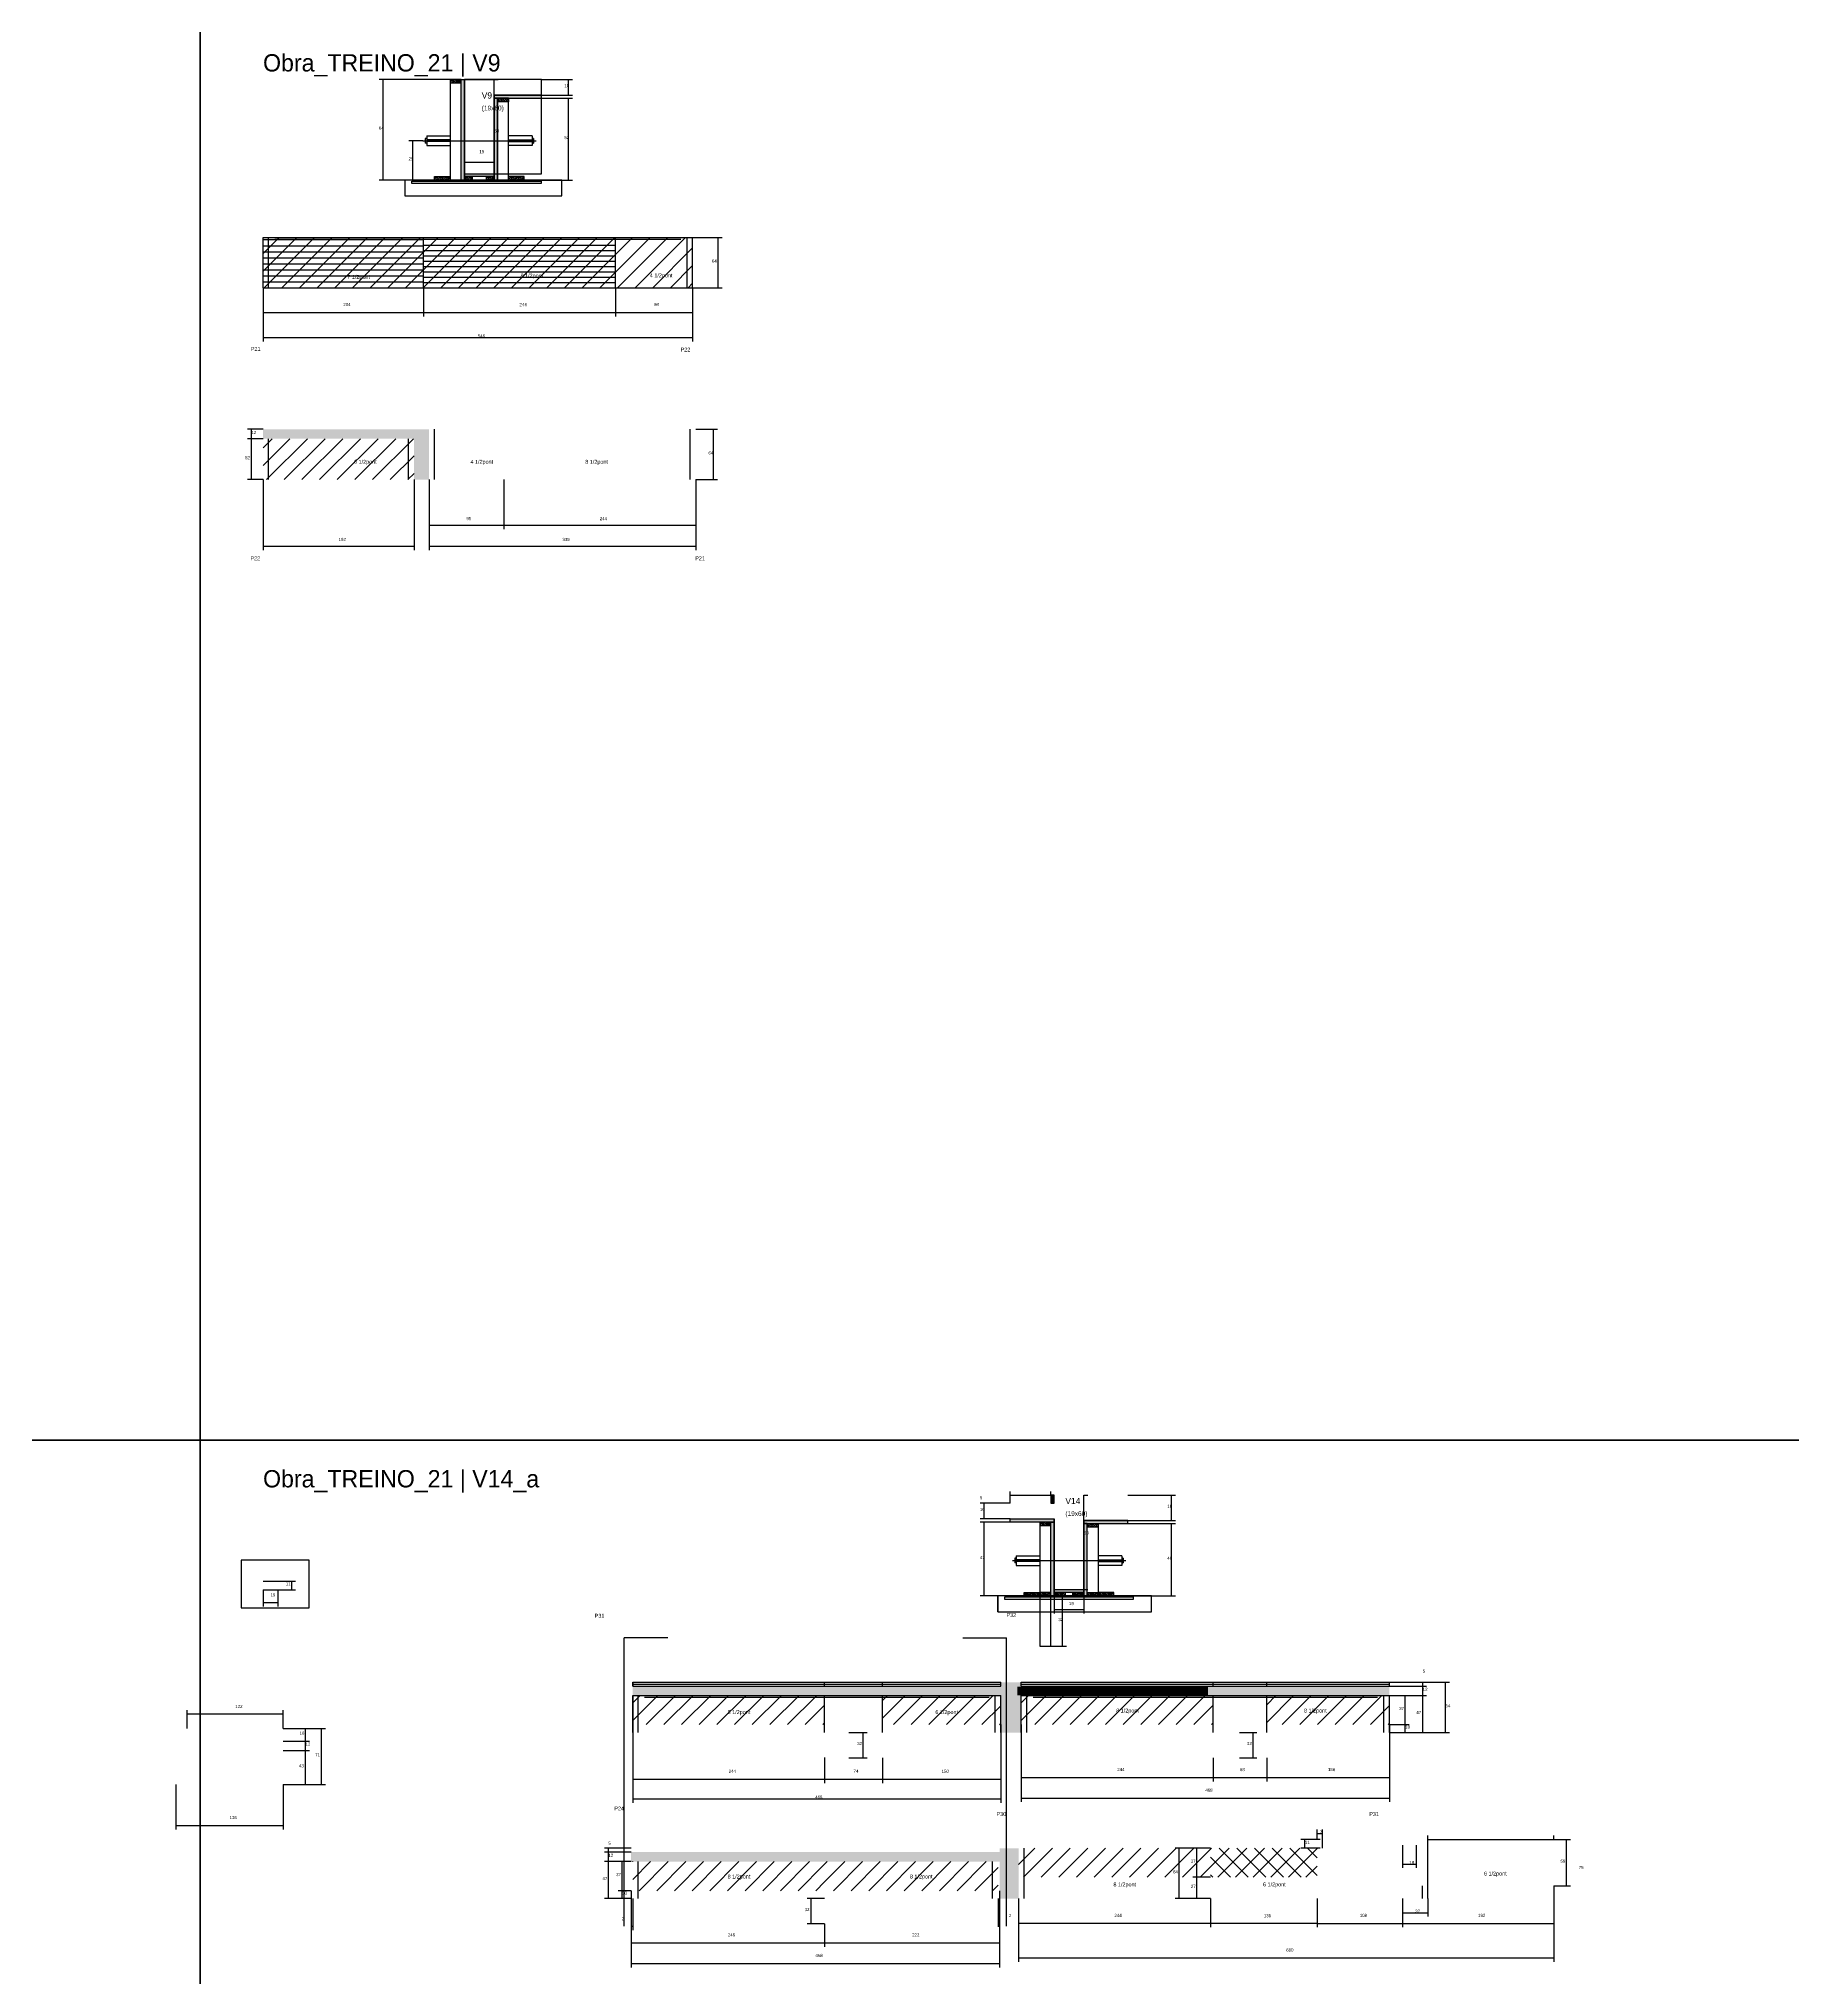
# Model space of a CAD drawing. Header units: metres. Extents: x -41 to 34840, y -36000 to 1848.
# Drawn here: x 8495 to 10724, y -22283 to -19818 of the extents above; entities that cross this region are included whole.
import ezdxf

# ---------------------------------------------------------------- set-up
doc = ezdxf.new("R2010")
doc.units = ezdxf.units.M
for name, color, linetype in [('barrote', 126, 'Continuous'), ('CELL_BORDER', 8, 'Continuous'), ('CONCRETO', 251, 'Continuous'), ('COTA', 4, 'Continuous'), ('Cota Seção (2x)', 4, 'Continuous'), ('detalhes', 7, 'Continuous'), ('Hachura', 253, 'Continuous'), ('LABEL_ID', 3, 'Continuous'), ('Madeira', 126, 'Continuous'), ('NOMENCLATURA', 7, 'Continuous'), ('Painéis', 200, 'Continuous'), ('SARR_2.2x7', 40, 'Continuous'), ('SARR_EDITAR', 141, 'Continuous'), ('SCO-___-LAJ', 4, 'Continuous'), ('TENSOR', 2, 'Continuous'), ('Texto Seção', 7, 'Continuous')]:
    doc.layers.add(name, color=color, linetype=linetype)

msp = doc.modelspace()

# ---------------------------------------------------------------- hatches: boundary and pattern name
at = {"layer": 'COTA'}
h = msp.add_hatch(dxfattribs=at)
h.set_pattern_fill('AR-CONC', scale=0.03)
h.paths.add_polyline_path([(8972, -20378.9), (8991, -20378.9), (8991, -20314.9), (8780, -20314.9), (8780, -20326.9), (8972, -20326.9)])
h = msp.add_hatch(dxfattribs=at)
h.set_pattern_fill('AR-CONC', scale=0.03)
h.paths.add_polyline_path([(9717.9, -21971.6), (9743.9, -21971.6), (9743.9, -21924.6), (10211.9, -21924.6), (10211.9, -21912.6), (9743.9, -21912.6), (9743.9, -21907.6), (9717.9, -21907.6), (9717.9, -21912.6), (9249.9, -21912.6), (9249.9, -21924.6), (9717.9, -21924.6)])
h = msp.add_hatch(dxfattribs=at)
h.set_pattern_fill('AR-CONC', scale=0.03)
h.paths.add_polyline_path([(9716.4, -22182.7), (9740.4, -22182.7), (9740.4, -22118.7), (9716.4, -22118.7), (9716.4, -22123.7), (9247.9, -22123.7), (9247.9, -22135.7), (9716.4, -22135.7)])
at = {"layer": 'Hachura'}
h = msp.add_hatch(dxfattribs=at)
h.set_pattern_fill('ANSI31', scale=0.5)
h.paths.add_polyline_path([(9018, -19870), (9018, -19874.4), (9018, -19874.4), (9032, -19874.4), (9032, -19874.4), (9032, -19870), (9032, -19870), (9018, -19870)])
h = msp.add_hatch(color=8, dxfattribs=at)
h.dxf.hatch_style = 1
h.paths.add_polyline_path([(9032, -19870), (9036, -19870), (9036, -19870), (9036, -19998), (9036, -19998), (9032, -19998), (9032, -19998), (9032, -19870)])
h = msp.add_hatch(color=8, dxfattribs=at)
h.dxf.hatch_style = 1
h.paths.add_polyline_path([(9134, -19894), (9134, -19890), (9134, -19890), (9074, -19890), (9074, -19890), (9074, -19894), (9074, -19894), (9134, -19894)])
h = msp.add_hatch(color=8, dxfattribs=at)
h.dxf.hatch_style = 1
h.paths.add_polyline_path([(9078, -19894), (9074, -19894), (9074, -19894), (9074, -19998), (9074, -19998), (9078, -19998), (9078, -19998), (9078, -19894)])
h = msp.add_hatch(dxfattribs=at)
h.set_pattern_fill('ANSI31', scale=0.5)
h.paths.add_polyline_path([(9092, -19894), (9092, -19898.4), (9092, -19898.4), (9078, -19898.4), (9078, -19898.4), (9078, -19894), (9078, -19894), (9092, -19894)])
h = msp.add_hatch(dxfattribs=at)
h.set_pattern_fill('ANSI31', scale=0.5)
h.paths.add_polyline_path([(8998, -19998), (8998, -19993.6), (8998, -19993.6), (9018, -19993.6), (9018, -19993.6), (9018, -19998), (9018, -19998), (8998, -19998)])
h = msp.add_hatch(color=8, dxfattribs=at)
h.dxf.hatch_style = 1
h.paths.add_polyline_path([(9036, -19993.6), (9036, -19990), (9036, -19990), (9074, -19990), (9074, -19990), (9074, -19993.6), (9074, -19993.6), (9036, -19993.6)])
h = msp.add_hatch(dxfattribs=at)
h.set_pattern_fill('ANSI31', scale=0.5)
h.paths.add_polyline_path([(9036, -19998), (9036, -19993.6), (9036, -19993.6), (9046, -19993.6), (9046, -19993.6), (9046, -19998), (9046, -19998), (9036, -19998)])
h = msp.add_hatch(dxfattribs=at)
h.set_pattern_fill('ANSI31', scale=0.5)
h.paths.add_polyline_path([(9064, -19998), (9064, -19993.6), (9064, -19993.6), (9074, -19993.6), (9074, -19993.6), (9074, -19998), (9074, -19998), (9064, -19998)])
h = msp.add_hatch(dxfattribs=at)
h.set_pattern_fill('ANSI31', scale=0.5)
h.paths.add_polyline_path([(9112, -19998), (9112, -19993.6), (9112, -19993.6), (9092, -19993.6), (9092, -19993.6), (9092, -19998), (9092, -19998), (9112, -19998)])
h = msp.add_hatch(dxfattribs=at)
h.set_pattern_fill('ANSI31', scale=5)
h.paths.add_polyline_path([(8984, -20135), (8984, -20071), (8780, -20071), (8780, -20135)])
h = msp.add_hatch(dxfattribs=at)
h.set_pattern_fill('ANSI31', scale=5)
h.paths.add_polyline_path([(9228, -20135), (9228, -20071), (8984, -20071), (8984, -20135)])
h = msp.add_hatch(dxfattribs=at)
h.set_pattern_fill('ANSI31', scale=5)
h.paths.add_polyline_path([(9228, -20071), (9228, -20135), (9326, -20135), (9326, -20071)])
h = msp.add_hatch(dxfattribs=at)
h.set_pattern_fill('ANSI31', scale=5)
h.paths.add_polyline_path([(8972, -20326.9), (8780, -20326.9), (8780, -20378.9), (8972, -20378.9)])
h = msp.add_hatch(color=8, dxfattribs=at)
h.dxf.hatch_style = 1
h.paths.add_polyline_path([(9785.6, -21670), (9781.6, -21670), (9781.6, -21670), (9781.6, -21680), (9781.6, -21680), (9785.6, -21680), (9785.6, -21680), (9785.6, -21670)])
h = msp.add_hatch(color=8, dxfattribs=at)
h.dxf.hatch_style = 1
h.paths.add_polyline_path([(9730, -21704), (9730, -21700), (9730, -21700), (9785.6, -21700), (9785.6, -21700), (9785.6, -21704), (9785.6, -21704), (9730, -21704)])
h = msp.add_hatch(dxfattribs=at)
h.set_pattern_fill('ANSI31', scale=0.5)
h.paths.add_polyline_path([(9781.6, -21708.4), (9781.6, -21704), (9781.6, -21704), (9767.6, -21704), (9767.6, -21704), (9767.6, -21708.4), (9767.6, -21708.4), (9781.6, -21708.4)])
h = msp.add_hatch(color=8, dxfattribs=at)
h.dxf.hatch_style = 1
h.paths.add_polyline_path([(9781.6, -21704), (9785.6, -21704), (9785.6, -21704), (9785.6, -21798), (9785.6, -21798), (9781.6, -21798), (9781.6, -21798), (9781.6, -21704)])
h = msp.add_hatch(color=8, dxfattribs=at)
h.dxf.hatch_style = 1
h.paths.add_polyline_path([(9879.2, -21706), (9879.2, -21702), (9879.2, -21702), (9823.6, -21702), (9823.6, -21702), (9823.6, -21706), (9823.6, -21706), (9879.2, -21706)])
h = msp.add_hatch(color=8, dxfattribs=at)
h.dxf.hatch_style = 1
h.paths.add_polyline_path([(9827.6, -21706), (9823.6, -21706), (9823.6, -21706), (9823.6, -21798), (9823.6, -21798), (9827.6, -21798), (9827.6, -21798), (9827.6, -21706)])
h = msp.add_hatch(dxfattribs=at)
h.set_pattern_fill('ANSI31', scale=0.5)
h.paths.add_polyline_path([(9827.6, -21710.4), (9827.6, -21706), (9827.6, -21706), (9841.6, -21706), (9841.6, -21706), (9841.6, -21710.4), (9841.6, -21710.4), (9827.6, -21710.4)])
h = msp.add_hatch(dxfattribs=at)
h.set_pattern_fill('ANSI31', scale=0.5)
h.paths.add_polyline_path([(9747.6, -21798), (9747.6, -21793.6), (9747.6, -21793.6), (9767.6, -21793.6), (9767.6, -21793.6), (9767.6, -21798), (9767.6, -21798), (9747.6, -21798)])
h = msp.add_hatch(dxfattribs=at)
h.set_pattern_fill('ANSI31', scale=0.5)
h.paths.add_polyline_path([(9781.6, -21798), (9781.6, -21793.6), (9781.6, -21793.6), (9767.6, -21793.6), (9767.6, -21793.6), (9767.6, -21798), (9767.6, -21798), (9781.6, -21798)])
h = msp.add_hatch(color=8, dxfattribs=at)
h.dxf.hatch_style = 1
h.paths.add_polyline_path([(9785.6, -21793.6), (9785.6, -21790), (9785.6, -21790), (9823.6, -21790), (9823.6, -21790), (9823.6, -21793.6), (9823.6, -21793.6), (9785.6, -21793.6)])
h = msp.add_hatch(dxfattribs=at)
h.set_pattern_fill('ANSI31', scale=0.5)
h.paths.add_polyline_path([(9785.6, -21798), (9785.6, -21793.6), (9785.6, -21793.6), (9799.6, -21793.6), (9799.6, -21793.6), (9799.6, -21798), (9799.6, -21798), (9785.6, -21798)])
h = msp.add_hatch(dxfattribs=at)
h.set_pattern_fill('ANSI31', scale=0.5)
h.paths.add_polyline_path([(9809.6, -21798), (9809.6, -21793.6), (9809.6, -21793.6), (9823.6, -21793.6), (9823.6, -21793.6), (9823.6, -21798), (9823.6, -21798), (9809.6, -21798)])
h = msp.add_hatch(dxfattribs=at)
h.set_pattern_fill('ANSI31', scale=0.5)
h.paths.add_polyline_path([(9827.6, -21798), (9827.6, -21793.6), (9827.6, -21793.6), (9841.6, -21793.6), (9841.6, -21793.6), (9841.6, -21798), (9841.6, -21798), (9827.6, -21798)])
h = msp.add_hatch(dxfattribs=at)
h.set_pattern_fill('ANSI31', scale=0.5)
h.paths.add_polyline_path([(9861.6, -21798), (9861.6, -21793.6), (9861.6, -21793.6), (9841.6, -21793.6), (9841.6, -21793.6), (9841.6, -21798), (9841.6, -21798), (9861.6, -21798)])
h = msp.add_hatch(dxfattribs=at)
h.set_pattern_fill('ANSI31', scale=5)
h.paths.add_polyline_path([(9493.9, -21961.6), (9493.9, -21924.6), (9249.9, -21924.6), (9249.9, -21961.6)])
h = msp.add_hatch(dxfattribs=at)
h.set_pattern_fill('ANSI31', scale=5)
h.paths.add_polyline_path([(9717.9, -21924.6), (9567.4, -21924.6), (9567.4, -21961.6), (9717.9, -21961.6)])
h = msp.add_hatch(dxfattribs=at)
h.set_pattern_fill('ANSI31', scale=5)
h.paths.add_polyline_path([(9743.9, -21924.6), (9743.9, -21961.6), (9987.9, -21961.6), (9987.9, -21924.6)])
h = msp.add_hatch(dxfattribs=at)
h.set_pattern_fill('ANSI31', scale=5)
h.paths.add_polyline_path([(10055.9, -21924.6), (10055.9, -21961.6), (10211.9, -21961.6), (10211.9, -21924.6)])
h = msp.add_hatch(dxfattribs=at)
h.set_pattern_fill('ANSI31', scale=5)
h.paths.add_polyline_path([(9984.4, -22155.7), (9984.4, -22118.7), (9740.4, -22118.7), (9740.4, -22155.7)])
h = msp.add_hatch(dxfattribs=at)
h.set_pattern_fill('ANSI37', scale=5)
h.paths.add_polyline_path([(10119.9, -22155.7), (10119.9, -22118.7), (9984.4, -22118.7), (9984.4, -22155.7)])
h = msp.add_hatch(dxfattribs=at)
h.set_pattern_fill('ANSI31', scale=5)
h.paths.add_polyline_path([(9493.9, -22135.7), (9249.9, -22135.7), (9249.9, -22172.7), (9493.9, -22172.7)])
h = msp.add_hatch(dxfattribs=at)
h.set_pattern_fill('ANSI31', scale=5)
h.paths.add_polyline_path([(9493.9, -22135.7), (9493.9, -22172.7), (9714.4, -22172.7), (9714.4, -22135.7)])

# ---------------------------------------------------------------- linework, layer by layer
for p, q in [((8986, -19945), (8986, -19951)), ((8988, -19945), (8986, -19945)), ((8988, -19951), (8986, -19951)), ((8988, -19942), (8988, -19954)), ((8988, -19942), (9018, -19942)), ((9018, -19947), (8988, -19947)), ((9018, -19949), (8988, -19949)), ((8988, -19954), (9018, -19954)), ((9122, -19942), (9092, -19942)), ((9092, -19947), (9122, -19947)), ((9092, -19949), (9122, -19949)), ((9122, -19954), (9092, -19954)), ((9122, -19942), (9122, -19954)), ((9124, -19945), (9122, -19945)), ((9122, -19951), (9124, -19951)), ((9124, -19945), (9124, -19951)), ((9735.6, -21750.1), (9735.6, -21756.1)), ((9737.6, -21750.1), (9735.6, -21750.1)), ((9737.6, -21756.1), (9735.6, -21756.1)), ((9737.6, -21747.1), (9737.6, -21759.1)), ((9737.6, -21747.1), (9767.6, -21747.1)), ((9767.6, -21752.1), (9737.6, -21752.1)), ((9767.6, -21754.1), (9737.6, -21754.1)), ((9737.6, -21759.1), (9767.6, -21759.1)), ((9871.6, -21747.1), (9841.6, -21747.1)), ((9841.6, -21752.1), (9871.6, -21752.1)), ((9841.6, -21754.1), (9871.6, -21754.1)), ((9871.6, -21759.1), (9841.6, -21759.1)), ((9871.6, -21747.1), (9871.6, -21759.1)), ((9873.6, -21750.1), (9871.6, -21750.1)), ((9871.6, -21756.1), (9873.6, -21756.1)), ((9873.6, -21750.1), (9873.6, -21756.1))]:
    msp.add_line(p, q)
msp.add_lwpolyline([(8838.7, -21752.5), (8752.2, -21752.5), (8752.2, -21813.3), (8838.7, -21813.3)], close=True)
at = {"layer": 'barrote'}
for points in [[(8960.2, -20018), (9159.8, -20018), (9159.8, -19998), (8960.2, -19998)], [(9714.2, -21818), (9909.3, -21818), (9909.3, -21798), (9714.2, -21798)]]:
    msp.add_lwpolyline(points, close=True, dxfattribs=at)
at = {"layer": 'CELL_BORDER'}
for points in [[(5800, -21600), (8700, -21600), (8700, -19800), (5800, -19800)], [(8700, -21600), (11600, -21600), (11600, -19800), (8700, -19800)], [(5800, -23400), (8700, -23400), (8700, -21600), (5800, -21600)], [(8700, -23400), (11600, -23400), (11600, -21600), (8700, -21600)]]:
    msp.add_lwpolyline(points, close=True, dxfattribs=at)
at = {"layer": 'CONCRETO'}
for points in [[(9134, -19890), (9134, -19870), (9036, -19870), (9036, -19870), (9036, -19870), (9036, -19990), (9074, -19990), (9074, -19900), (9074, -19890)], [(9036, -19990), (9134, -19990), (9134, -19870), (9036, -19870)]]:
    msp.add_lwpolyline(points, close=True, dxfattribs=at)
at = {"layer": 'COTA'}
for p, q in [((9018, -19870), (8927.7, -19870)), ((8932.7, -19998), (8932.7, -19870)), ((9134, -19870), (9173.5, -19870)), ((9168.5, -19890), (9168.5, -19870)), ((9092, -19894), (9173.5, -19894)), ((9134, -19890), (9173.5, -19890)), ((9168.5, -19998), (9168.5, -19894)), ((8983, -19948), (8965.5, -19948)), ((8970.5, -19998), (8970.5, -19948)), ((8998, -19998), (8927.7, -19998)), ((8989.9, -19998), (8965.5, -19998)), ((9112, -19998), (9173.5, -19998)), ((9326, -20071), (9363.7, -20071)), ((9358.7, -20135), (9358.7, -20071)), ((8780, -20135), (8780, -20171.4)), ((8780, -20135), (8780, -20203.1)), ((8984, -20135), (8984, -20171.4)), ((8984, -20135), (8984, -20171.4)), ((9228, -20135), (9228, -20171.4)), ((9228, -20135), (9228, -20171.4)), ((9326, -20135), (9326, -20203.1)), ((9326, -20135), (9326, -20171.4)), ((9326, -20135), (9363.7, -20135)), ((8780, -20166.4), (8984, -20166.4)), ((8984, -20166.4), (9228, -20166.4)), ((9228, -20166.4), (9326, -20166.4)), ((8780, -20198.1), (9326, -20198.1)), ((8780, -20314.9), (8760.3, -20314.9)), ((8780, -20326.9), (8760.3, -20326.9)), ((8780, -20326.9), (8760.3, -20326.9)), ((8765.3, -20326.9), (8765.3, -20314.9)), ((8765.3, -20378.9), (8765.3, -20326.9)), ((9330, -20314.9), (9357.7, -20314.9)), ((9352.7, -20378.9), (9352.7, -20314.9)), ((8780, -20378.9), (8760.3, -20378.9)), ((8780, -20378.9), (8780, -20468.4)), ((8972, -20378.9), (8972, -20468.4)), ((8991, -20378.9), (8991, -20441.9)), ((8991, -20378.9), (8991, -20468.4)), ((9086, -20378.9), (9086, -20441.9)), ((9086, -20378.9), (9086, -20441.9)), ((9330, -20378.9), (9330, -20441.9)), ((9330, -20378.9), (9330, -20468.4)), ((9330, -20378.9), (9357.7, -20378.9)), ((8991, -20436.9), (9086, -20436.9)), ((9086, -20436.9), (9330, -20436.9)), ((8780, -20463.4), (8972, -20463.4)), ((8991, -20463.4), (9330, -20463.4)), ((9730, -21680), (9691.8, -21680)), ((9696.8, -21700), (9696.8, -21680)), ((9730, -21680), (9730, -21665)), ((9730, -21670), (9781.6, -21670)), ((9781.6, -21670), (9781.6, -21665)), ((9879.2, -21670), (9939.9, -21670)), ((9934.9, -21702), (9934.9, -21670)), ((9730, -21700), (9691.8, -21700)), ((9730, -21704), (9691.8, -21704)), ((9696.8, -21798), (9696.8, -21704)), ((9879.2, -21702), (9939.9, -21702)), ((9879.2, -21706), (9939.9, -21706)), ((9934.9, -21798), (9934.9, -21706)), ((8799, -21779.1), (8821.4, -21779.1)), ((8816.4, -21790.1), (8816.4, -21779.1)), ((8780, -21790.1), (8780, -21811.2)), ((8780, -21806.2), (8799, -21806.2)), ((8799, -21790.1), (8799, -21811.2)), ((8799, -21790.1), (8821.4, -21790.1)), ((9747.6, -21798), (9691.8, -21798)), ((9781.6, -21798), (9801.5, -21798)), ((9785.6, -21798), (9785.6, -21820.2)), ((9796.5, -21862), (9796.5, -21798)), ((9823.6, -21798), (9823.6, -21820.2)), ((9871.2, -21798), (9939.9, -21798)), ((9785.6, -21815.2), (9823.6, -21815.2)), ((9781.6, -21862), (9801.5, -21862)), ((10211.9, -21907.6), (10259.2, -21907.6)), ((10211.9, -21907.6), (10288.2, -21907.6)), ((10211.9, -21912.6), (10259.2, -21912.6)), ((10211.9, -21912.6), (10259.2, -21912.6)), ((10211.9, -21924.6), (10259.2, -21924.6)), ((10211.9, -21924.6), (10259.2, -21924.6)), ((10211.9, -21924.6), (10237, -21924.6)), ((10232, -21961.6), (10232, -21924.6)), ((10254.2, -21912.6), (10254.2, -21907.6)), ((10254.2, -21924.6), (10254.2, -21912.6)), ((10254.2, -21971.6), (10254.2, -21924.6)), ((10283.2, -21971.6), (10283.2, -21907.6)), ((8683.7, -21966.5), (8683.7, -21943)), ((8683.7, -21948), (8805.7, -21948)), ((8805.7, -21966.5), (8805.7, -21943)), ((8805.7, -21966.5), (8859.3, -21966.5)), ((8805.7, -21966.5), (8839, -21966.5)), ((8834, -21982.5), (8834, -21966.5)), ((8854.3, -22037.5), (8854.3, -21966.5)), ((9249.9, -21961.6), (9249.9, -22036)), ((9249.9, -21961.6), (9249.9, -22060.8)), ((9524.5, -21971.6), (9548, -21971.6)), ((9543, -22003.6), (9543, -21971.6)), ((9717.9, -21961.6), (9717.9, -22060.8)), ((9717.9, -21971.6), (9717.9, -22036)), ((9743.9, -21961.6), (9743.9, -22059.9)), ((9743.9, -21971.6), (9743.9, -22033.8)), ((10021.4, -21971.6), (10043.5, -21971.6)), ((10038.5, -22003.6), (10038.5, -21971.6)), ((10211.9, -21961.6), (10211.9, -22059.9)), ((10211.9, -21961.6), (10237, -21961.6)), ((10211.9, -21961.6), (10237, -21961.6)), ((10211.9, -21971.6), (10211.9, -22033.8)), ((10211.9, -21971.6), (10259.2, -21971.6)), ((10211.9, -21971.6), (10288.2, -21971.6)), ((10211.9, -21971.6), (10237, -21971.6)), ((10232, -21971.6), (10232, -21961.6)), ((8805.7, -21982.5), (8839, -21982.5)), ((8805.7, -21982.5), (8839, -21982.5)), ((8805.7, -21994.5), (8839, -21994.5)), ((8805.7, -21994.5), (8839, -21994.5)), ((8834, -21994.5), (8834, -21982.5)), ((8834, -22037.5), (8834, -21994.5)), ((9493.9, -22003.2), (9493.9, -22036)), ((9493.9, -22003.6), (9493.9, -22036)), ((9524.5, -22003.6), (9548, -22003.6)), ((9567.4, -22003.6), (9567.4, -22036)), ((9567.4, -22003.6), (9567.4, -22036)), ((9987.9, -22003.6), (9987.9, -22033.8)), ((9987.9, -22003.6), (9987.9, -22033.8)), ((10021.4, -22003.6), (10043.5, -22003.6)), ((10055.9, -22003.6), (10055.9, -22033.8)), ((10055.9, -22003.6), (10055.9, -22033.8)), ((9743.9, -22028.8), (9987.9, -22028.8)), ((9987.9, -22028.8), (10055.9, -22028.8)), ((10055.9, -22028.8), (10211.9, -22028.8)), ((8669.2, -22037.5), (8669.2, -22094.9)), ((8805.7, -22037.5), (8805.7, -22094.9)), ((8805.7, -22037.5), (8839, -22037.5)), ((8805.7, -22037.5), (8859.3, -22037.5)), ((9249.9, -22031), (9493.9, -22031)), ((9493.9, -22031), (9567.4, -22031)), ((9567.4, -22031), (9717.9, -22031)), ((9743.9, -22054.9), (10211.9, -22054.9)), ((9249.9, -22055.8), (9717.9, -22055.8)), ((8669.2, -22089.9), (8805.7, -22089.9)), ((10119.9, -22107.7), (10119.9, -22095)), ((10119.9, -22100), (10126.9, -22100)), ((10126.9, -22107.7), (10126.9, -22095)), ((10260.9, -22182.7), (10260.9, -22102.7)), ((10420.9, -22107.7), (10420.9, -22102.7)), ((9247.9, -22118.7), (9214, -22118.7)), ((9247.9, -22123.7), (9214, -22123.7)), ((9247.9, -22123.7), (9214, -22123.7)), ((9219, -22123.7), (9219, -22118.7)), ((9219, -22135.7), (9219, -22123.7)), ((9984.4, -22118.7), (9939.5, -22118.7)), ((9944.5, -22182.7), (9944.5, -22118.7)), ((9984.4, -22118.7), (9962, -22118.7)), ((9967, -22155.7), (9967, -22118.7)), ((10123.9, -22107.7), (10099.5, -22107.7)), ((10123.9, -22118.7), (10099.5, -22118.7)), ((10104.5, -22118.7), (10104.5, -22107.7)), ((10228.4, -22114.7), (10228.4, -22143.8)), ((10245.9, -22114.7), (10245.9, -22143.8)), ((10260.9, -22107.7), (10420.9, -22107.7)), ((10420.9, -22107.7), (10442, -22107.7)), ((10437, -22166.7), (10437, -22107.7)), ((9247.9, -22135.7), (9214, -22135.7)), ((9247.9, -22135.7), (9214, -22135.7)), ((9219, -22182.7), (9219, -22135.7)), ((9247.9, -22135.7), (9231.5, -22135.7)), ((9236.5, -22172.7), (9236.5, -22135.7)), ((10228.4, -22138.8), (10245.9, -22138.8)), ((9247.9, -22172.7), (9231.5, -22172.7)), ((9247.9, -22172.7), (9231.5, -22172.7)), ((9236.5, -22182.7), (9236.5, -22172.7)), ((9247.9, -22172.7), (9247.9, -22244)), ((9247.9, -22172.7), (9247.9, -22270.2)), ((9716.4, -22172.7), (9716.4, -22244)), ((9716.4, -22172.7), (9716.4, -22270.2)), ((9984.4, -22155.7), (9962, -22155.7)), ((9984.4, -22155.7), (9962, -22155.7)), ((9967, -22182.7), (9967, -22155.7)), ((10420.9, -22166.7), (10420.9, -22219.2)), ((10420.9, -22166.7), (10420.9, -22263.2)), ((10420.9, -22166.7), (10442, -22166.7)), ((9247.9, -22182.7), (9214, -22182.7)), ((9247.9, -22182.7), (9231.5, -22182.7)), ((9247.9, -22182.7), (9247.9, -22222.7)), ((9249.9, -22182.7), (9249.9, -22222.7)), ((9493.9, -22182.7), (9471.7, -22182.7)), ((9476.7, -22214.7), (9476.7, -22182.7)), ((9714.4, -22182.7), (9714.4, -22218.8)), ((9716.4, -22182.7), (9716.4, -22218.8)), ((9740.4, -22182.7), (9740.4, -22263.2)), ((9740.4, -22197.7), (9740.4, -22219.1)), ((9984.4, -22182.7), (9939.5, -22182.7)), ((9984.4, -22182.7), (9962, -22182.7)), ((9984.4, -22182.7), (9984.4, -22219.1)), ((9984.4, -22182.7), (9984.4, -22219.1)), ((10119.9, -22182.7), (10119.9, -22219.2)), ((10119.9, -22182.7), (10119.9, -22219.1)), ((10228.4, -22182.7), (10228.4, -22219.2)), ((10228.4, -22182.7), (10228.4, -22219.2)), ((10228.4, -22182.7), (10228.4, -22205.7)), ((10228.4, -22200.7), (10260.9, -22200.7)), ((10260.9, -22182.7), (10260.9, -22205.7)), ((9247.9, -22217.7), (9249.9, -22217.7)), ((9493.9, -22214.7), (9471.7, -22214.7)), ((9493.9, -22214.7), (9493.9, -22244)), ((9493.9, -22214.7), (9493.9, -22244)), ((9714.4, -22213.8), (9716.4, -22213.8)), ((9740.4, -22214.1), (9984.4, -22214.1)), ((9984.4, -22214.1), (10119.9, -22214.1)), ((10119.9, -22214.2), (10228.4, -22214.2)), ((10228.4, -22214.2), (10420.9, -22214.2)), ((9247.9, -22239), (9493.9, -22239)), ((9493.9, -22239), (9716.4, -22239)), ((9247.9, -22265.2), (9716.4, -22265.2)), ((9740.4, -22258.2), (10420.9, -22258.2))]:
    msp.add_line(p, q, dxfattribs=at)
at = {"layer": 'Cota Seção (2x)'}
for p, q in [((9036, -19870), (9079, -19870)), ((9074, -19990), (9074, -19870)), ((9036, -19990), (9036, -19970.4)), ((9036, -19975.4), (9074, -19975.4)), ((9074, -19990), (9074, -19970.4)), ((9036, -19990), (9079, -19990)), ((9823.6, -21790), (9823.6, -21670)), ((9823.6, -21670), (9828.6, -21670)), ((9823.6, -21790), (9828.6, -21790))]:
    msp.add_line(p, q, dxfattribs=at)
at = {"layer": 'detalhes'}
msp.add_line((9714.2, -21818), (9714.2, -21798), dxfattribs=at)
at = {"layer": 'Madeira'}
for points in [[(9018, -19870), (9018, -19874.4), (9032, -19874.4), (9032, -19870)], [(9018, -19998), (9032, -19998), (9032, -19870), (9018, -19870)], [(9092, -19894), (9092, -19898.4), (9078, -19898.4), (9078, -19894)], [(9092, -19894), (9078, -19894), (9078, -19998), (9092, -19998)], [(8960.2, -20018), (9159.8, -20018), (9159.8, -19998), (8960.2, -19998)], [(8998, -19998), (8998, -19993.6), (9018, -19993.6), (9018, -19998)], [(9036, -19998), (9036, -19993.6), (9046, -19993.6), (9046, -19998)], [(9064, -19998), (9064, -19993.6), (9074, -19993.6), (9074, -19998)], [(9112, -19998), (9112, -19993.6), (9092, -19993.6), (9092, -19998)], [(9781.6, -21708.4), (9781.6, -21704), (9767.6, -21704), (9767.6, -21708.4)], [(9781.6, -21704), (9767.6, -21704), (9767.6, -21862), (9781.6, -21862)], [(9827.6, -21710.4), (9827.6, -21706), (9841.6, -21706), (9841.6, -21710.4)], [(9827.6, -21706), (9841.6, -21706), (9841.6, -21798), (9827.6, -21798)], [(9714.2, -21818), (9909.3, -21818), (9909.3, -21798), (9714.2, -21798)], [(9747.6, -21798), (9747.6, -21793.6), (9767.6, -21793.6), (9767.6, -21798)], [(9781.6, -21798), (9781.6, -21793.6), (9767.6, -21793.6), (9767.6, -21798)], [(9785.6, -21798), (9785.6, -21793.6), (9799.6, -21793.6), (9799.6, -21798)], [(9809.6, -21798), (9809.6, -21793.6), (9823.6, -21793.6), (9823.6, -21798)], [(9827.6, -21798), (9827.6, -21793.6), (9841.6, -21793.6), (9841.6, -21798)], [(9861.6, -21798), (9861.6, -21793.6), (9841.6, -21793.6), (9841.6, -21798)]]:
    msp.add_lwpolyline(points, close=True, dxfattribs=at)
at = {"layer": 'NOMENCLATURA'}
for p, q in [((9239.2, -22217.7), (9239.2, -21851.2)), ((9294.7, -21851.2), (9239.2, -21851.2)), ((9669.7, -21851.2), (9725.2, -21851.2)), ((9725.2, -22217.7), (9725.2, -21851.2))]:
    msp.add_line(p, q, dxfattribs=at)
at = {"layer": 'Painéis'}
for p, q in [((9036, -19998), (9036, -19870)), ((9074, -19890), (9134, -19890)), ((9074, -19894), (9074, -19890)), ((9074, -19998), (9074, -19894)), ((9134, -19894), (9134, -19890)), ((9036, -19990), (9074, -19990)), ((9036, -19993.6), (9036, -19990)), ((9074, -19993.6), (9074, -19990)), ((8780, -20071), (8984, -20071)), ((8780, -20135), (8780, -20071)), ((8984, -20071), (9326, -20071)), ((8984, -20135), (8984, -20071)), ((9228, -20135), (9228, -20071)), ((9326, -20135), (9326, -20071)), ((8780, -20135), (8984, -20135)), ((8984, -20135), (9326, -20135)), ((9730, -21700), (9785.6, -21700)), ((9730, -21704), (9730, -21700)), ((9785.6, -21704), (9785.6, -21700)), ((9785.6, -21798), (9785.6, -21704)), ((9823.6, -21702), (9879.2, -21702)), ((9823.6, -21706), (9823.6, -21702)), ((9823.6, -21798), (9823.6, -21706)), ((9879.2, -21706), (9879.2, -21702)), ((8780, -21779.1), (8799, -21779.1)), ((8780, -21790.1), (8799, -21790.1)), ((9785.6, -21790), (9823.6, -21790)), ((9785.6, -21793.6), (9785.6, -21790)), ((9823.6, -21793.6), (9823.6, -21790)), ((9249.9, -21907.6), (9717.9, -21907.6)), ((9249.9, -21912.6), (9249.9, -21907.6)), ((9249.9, -21912.6), (9717.9, -21912.6)), ((9249.9, -21924.6), (9717.9, -21924.6)), ((9249.9, -21971.6), (9249.9, -21924.6)), ((9249.9, -21961.6), (9249.9, -21924.6)), ((9493.9, -21912.6), (9493.9, -21907.6)), ((9493.9, -21971.6), (9493.9, -21924.6)), ((9567.4, -21912.6), (9567.4, -21907.6)), ((9567.4, -21971.6), (9567.4, -21924.6)), ((9717.9, -21912.6), (9717.9, -21907.6)), ((9717.9, -21971.6), (9717.9, -21924.6)), ((9743.9, -21907.6), (10211.9, -21907.6)), ((9743.9, -21912.6), (9743.9, -21907.6)), ((9743.9, -21912.6), (10211.9, -21912.6)), ((9743.9, -21924.6), (10211.9, -21924.6)), ((9743.9, -21971.6), (9743.9, -21924.6)), ((9987.9, -21912.6), (9987.9, -21907.6)), ((9987.9, -21971.6), (9987.9, -21924.6)), ((10055.9, -21912.6), (10055.9, -21907.6)), ((10055.9, -21971.6), (10055.9, -21924.6)), ((10211.9, -21912.6), (10211.9, -21907.6)), ((10211.9, -21971.6), (10211.9, -21924.6))]:
    msp.add_line(p, q, dxfattribs=at)
for points in [[(9032, -19870), (9036, -19870), (9036, -19998), (9032, -19998)], [(9134, -19894), (9134, -19890), (9074, -19890), (9074, -19894)], [(9078, -19894), (9074, -19894), (9074, -19998), (9078, -19998)], [(9036, -19993.6), (9036, -19990), (9074, -19990), (9074, -19993.6)], [(9785.6, -21670), (9781.6, -21670), (9781.6, -21680), (9785.6, -21680)], [(9730, -21704), (9730, -21700), (9785.6, -21700), (9785.6, -21704)], [(9781.6, -21704), (9785.6, -21704), (9785.6, -21798), (9781.6, -21798)], [(9879.2, -21706), (9879.2, -21702), (9823.6, -21702), (9823.6, -21706)], [(9827.6, -21706), (9823.6, -21706), (9823.6, -21798), (9827.6, -21798)], [(9785.6, -21793.6), (9785.6, -21790), (9823.6, -21790), (9823.6, -21793.6)], [(9249.9, -21912.6), (9249.9, -21912.6), (9249.9, -21907.6), (9249.9, -21907.6)], [(9249.9, -21961.6), (9249.9, -21961.6), (9249.9, -21924.6), (9249.9, -21924.6)]]:
    msp.add_lwpolyline(points, close=True, dxfattribs=at)
at = {"layer": 'SARR_2.2x7'}
for p, q in [((8781, -20073.8), (8983, -20073.8)), ((8781, -20081.6), (8983, -20081.6)), ((8787, -20135), (8787, -20071)), ((8795, -20073.2), (8984, -20073.2)), ((8984, -20073.2), (9228, -20073.2)), ((8985, -20080.6), (9227, -20080.6)), ((8985, -20080.8), (9227, -20080.8)), ((9228, -20073.2), (9311, -20073.2)), ((9319, -20135), (9319, -20071)), ((8781, -20089.2), (8983, -20089.2)), ((8781, -20096.9), (8983, -20096.9)), ((8781, -20104.4), (8983, -20104.4)), ((8781, -20104.5), (8983, -20104.5)), ((8985, -20087.6), (9227, -20087.6)), ((8985, -20094.3), (9227, -20094.3)), ((8985, -20101.1), (9227, -20101.1)), ((8985, -20107.8), (9227, -20107.8)), ((8985, -20107.9), (9227, -20107.9)), ((8781, -20112.1), (8983, -20112.1)), ((8781, -20119.8), (8983, -20119.8)), ((8781, -20127.4), (8983, -20127.4)), ((8985, -20114.7), (9227, -20114.7)), ((8985, -20121.4), (9227, -20121.4)), ((8985, -20128.2), (9227, -20128.2)), ((8787, -20378.9), (8787, -20326.9)), ((8965, -20378.9), (8965, -20326.9)), ((8998, -20378.9), (8998, -20314.9)), ((9323, -20378.9), (9323, -20314.9)), ((9256.9, -21961.6), (9256.9, -21924.6)), ((9264.9, -21926.8), (9493.9, -21926.8)), ((9493.9, -21926.8), (9567.4, -21926.8)), ((9567.4, -21926.8), (9702.9, -21926.8)), ((9710.9, -21961.6), (9710.9, -21924.6)), ((9738.9, -21913.9), (9980.9, -21913.9)), ((9738.9, -21915.3), (9980.9, -21915.3)), ((9738.9, -21916.6), (9980.9, -21916.6)), ((9738.9, -21917.9), (9980.9, -21917.9)), ((9738.9, -21919.3), (9980.9, -21919.3)), ((9738.9, -21920.6), (9980.9, -21920.6)), ((9738.9, -21921.9), (9980.9, -21921.9)), ((9738.9, -21923.3), (9980.9, -21923.3)), ((9750.9, -21961.6), (9750.9, -21924.6)), ((9758.9, -21926.8), (9987.9, -21926.8)), ((9987.9, -21926.8), (10055.9, -21926.8)), ((10055.9, -21926.8), (10196.9, -21926.8)), ((10204.9, -21961.6), (10204.9, -21924.6)), ((9256.9, -21971.6), (9256.9, -21961.6)), ((9710.9, -21971.6), (9710.9, -21961.6)), ((9750.9, -21971.6), (9750.9, -21961.6)), ((10204.9, -21971.6), (10204.9, -21961.6)), ((9747.4, -22155.7), (9747.4, -22118.7)), ((10126.9, -22118.7), (10126.9, -22107.7)), ((9256.9, -22172.7), (9256.9, -22135.7)), ((9707.4, -22172.7), (9707.4, -22135.7)), ((9256.9, -22182.7), (9256.9, -22172.7)), ((9707.4, -22182.7), (9707.4, -22172.7)), ((9747.4, -22182.7), (9747.4, -22155.7)), ((10253.9, -22182.7), (10253.9, -22166.7))]:
    msp.add_line(p, q, dxfattribs=at)
at = {"layer": 'SARR_EDITAR'}
for p, q in [((9249.9, -21910.1), (9493.9, -21910.1)), ((9493.9, -21910.1), (9567.4, -21910.1)), ((9567.4, -21910.1), (9717.9, -21910.1)), ((9743.9, -21910.1), (9987.9, -21910.1)), ((9987.9, -21910.1), (10055.9, -21910.1)), ((10055.9, -21910.1), (10211.9, -21910.1))]:
    msp.add_line(p, q, dxfattribs=at)
at = {"layer": 'SCO-___-LAJ'}
for points in [[(8969.2, -19999.3), (9133.6, -19999.3), (9133.6, -20002.5), (8969.2, -20002.5)], [(9723.2, -21799.3), (9886.1, -21799.3), (9886.1, -21802.5), (9723.2, -21802.5)]]:
    msp.add_lwpolyline(points, close=True, dxfattribs=at)
at = {"layer": 'TENSOR'}
for p, q in [((8983, -19948), (9127.3, -19948)), ((9732.6, -21753.1), (9876.9, -21753.1))]:
    msp.add_line(p, q, dxfattribs=at)

# ---------------------------------------------------------------- texts
at = {"layer": 'COTA'}
for s, p in [('10', (9163, -19880)), ('64', (8927.2, -19934)), ('52', (9163, -19946)), ('25', (8965, -19973)), ('64', (9350.6, -20103)), ('204', (8882, -20158.3)), ('244', (9106, -20158.4)), ('98', (9277, -20158.3)), ('546', (9053, -20198.1)), ('12', (8765.3, -20320.9)), ('52', (8757.1, -20352.9)), ('64', (9346.2, -20346.9)), ('95', (9038.5, -20430.4)), ('244', (9208, -20430.4)), ('192', (8876, -20456.9)), ('339', (9160.5, -20456.9)), ('5', (9691.3, -21675)), ('16', (9929.4, -21686)), ('10', (9691.3, -21690)), ('47', (9691.3, -21751)), ('46', (9929.4, -21752)), ('11', (8808.9, -21784.6)), ('19', (8789.5, -21798.6)), ('19', (9804.6, -21809.7)), ('32', (9791, -21830)), ('5', (10254.2, -21895.6)), ('12', (10254.2, -21918.6)), ('122', (8744.7, -21940.5)), ('37', (10224.3, -21943.1)), ('47', (10246.1, -21948.1)), ('64', (10283.2, -21939.6)), ('16', (8826.4, -21974.5)), ('10', (10232, -21966.6)), ('12', (8834, -21988.5)), ('71', (8846.2, -22002)), ('32', (9535.3, -21987.6)), ('32', (10030.8, -21987.6)), ('43', (8825.7, -22016)), ('244', (9371.9, -22022.9)), ('74', (9530.7, -22022.8)), ('150', (9642.7, -22022.9)), ('244', (9865.9, -22020.7)), ('68', (10021.9, -22020.7)), ('156', (10133.9, -22020.7)), ('468', (9481.9, -22055.8)), ('468', (9977.9, -22046.8)), ('136', (8737.4, -22081.7)), ('7', (10123.4, -22100)), ('5', (9219, -22114.5)), ('12', (9219, -22129.7)), ('11', (10104.5, -22113.2)), ('37', (9228.8, -22154.2)), ('64', (9936.9, -22150.7)), ('37', (9959.3, -22137.2)), ('18', (10237.2, -22138.8)), ('59', (10429.4, -22137.2)), ('75', (10452.6, -22145.2)), ('47', (9211.5, -22159.2)), ('10', (9236.5, -22177.7)), ('27', (9959.5, -22169.2)), ('32', (9468.5, -22198.7)), ('2', (9728.2, -22206.3)), ('244', (9862.4, -22206.1)), ('136', (10052.2, -22206.4)), ('108', (10174.2, -22206.1)), ('32', (10244.7, -22200.7)), ('192', (10324.7, -22206.1)), ('2', (9236.2, -22210.2)), ('246', (9370.9, -22230.9)), ('222', (9605.2, -22230.9)), ('680', (10080.7, -22250)), ('468', (9482.2, -22257))]:
    msp.add_text(s, height=4, dxfattribs=at).set_placement(p)
at = {"layer": 'Cota Seção (2x)'}
for s, p in [('60', (9074, -19937.5)), ('19', (9055, -19963.9)), ('60', (9823.6, -21719.7))]:
    msp.add_text(s, height=4, dxfattribs=at).set_placement(p)
at = {"layer": 'LABEL_ID'}
for s, p in [('Obra_TREINO_21 | V9', (8780, -19860)), ('Obra_TREINO_21 | V14_a', (8780, -21660))]:
    msp.add_text(s, height=22, dxfattribs=at).set_placement(p)
at = {"layer": 'NOMENCLATURA'}
for s, p in [('7 1/2pont', (8887.1, -20123.6)), ('8 1/2pont', (9107.3, -20122)), ('4 1/2pont', (9271.7, -20121.7)), ('P21', (8764.5, -20215.2)), ('P22', (9310.8, -20216)), ('6 1/2pont', (8895.7, -20358.7)), ('4 1/2pont', (9043.7, -20358.7)), ('8 1/2pont', (9189.6, -20358.7)), ('P22', (8764, -20481.4)), ('P21', (9329.4, -20481.4)), ('P31', (9201.6, -21825.7)), ('P32', (9725.1, -21824.7)), ('8 1/2pont', (9370.6, -21948.2)), ('6 1/2pont', (9634.7, -21948.2)), ('8 1/2pont', (9864.6, -21946.2)), ('8 1/2pont', (10103.3, -21946.2)), ('P24', (9226.5, -22070.7)), ('P30', (9712.4, -22077.7)), ('P31', (10186.3, -22077.7)), ('8 1/2pont', (9370.6, -22157.2)), ('8 1/2pont', (9602.3, -22157.2)), ('6 1/2pont', (10332.2, -22153.4)), ('8 1/2pont', (9861.1, -22167.2)), ('6 1/2pont', (10051.3, -22167.2))]:
    msp.add_text(s, height=5, dxfattribs=at).set_placement(p)
at = {"layer": 'Texto Seção'}
for s, height, p in [('V9', 8, (9058, -19894.5)), ('(19x60)', 6, (9058, -19909.5)), ('V14', 8, (9800, -21681.3)), ('(19x60)', 6, (9800, -21696.3))]:
    msp.add_text(s, height=height, dxfattribs=at).set_placement(p)

doc.saveas('drawing.dxf')
